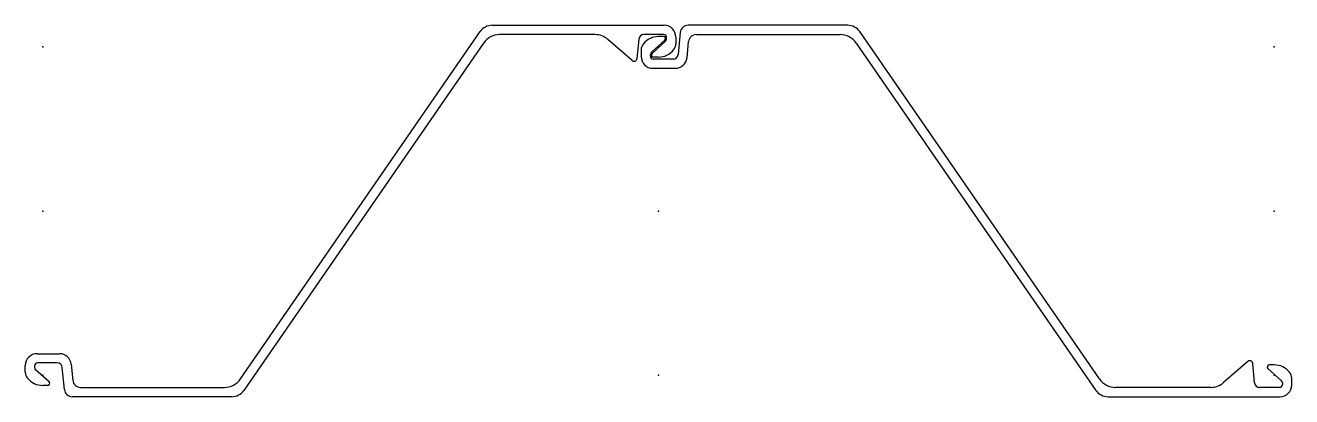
# Model space of a CAD drawing. Extents: x -18 to 1278, y -190 to 190.
import ezdxf

# ---------------------------------------------------------------- set-up
doc = ezdxf.new("R2010")
doc.units = 0
doc.header["$MEASUREMENT"] = 0
doc.layers.get('0').update_dxf_attribs({"color": 5, "linetype": 'CONTINUOUS'})

msp = doc.modelspace()

# ---------------------------------------------------------------- linework, layer by layer
at = {"linetype": 'Continuous'}
for p, q in [((202.3725, -171.85686), (447.52814, 183.51764)), ((459.87518, 190), (635.75, 190)), ((652.23962, 182.79604), (649.96027, 160.00249)), ((823.52478, 190), (660.19989, 190)), ((1081.02747, -171.85686), (835.87189, 183.51764)), ((451.0275, 171.85686), (205.87187, -183.51764)), ((564.98157, 180.5), (467.49026, 180.5)), ((602.9212, 153.94043), (578.13019, 175.57028)), ((609.88947, 175.99785), (607.8786, 155.90227)), ((635.25, 180.5), (614.86462, 180.5)), ((636.5448, 174.78687), (622.74298, 162.36378)), ((623.4552, 161.21313), (637.25702, 173.63622)), ((635.11981, 178.5), (629.99939, 178.5)), ((638.25, 175.86598), (638.25, 177.5)), ((647.75, 178), (647.75, 171.17961)), ((659.19061, 156.80595), (660.8396, 173.29604)), ((668.79993, 180.5), (815.90973, 180.5)), ((832.3725, 171.85686), (1077.52808, -183.51764)), ((612.25, 164.82039), (612.25, 158)), ((621.75, 158.5), (621.75, 160.13402)), ((644.98505, 155.5), (624.75, 155.5)), ((630.00061, 157.5), (624.88019, 157.5)), ((624.25, 146), (647.25012, 146)), ((-5.75, -146), (17.25015, -146)), ((1232.92126, -153.94043), (1208.13013, -175.57028)), ((-17.75, -164.82039), (-17.75, -158)), ((-8.25, -158.5), (-8.25, -160.13402)), ((6.54478, -174.78687), (-7.25702, -162.36378)), ((14.98506, -155.5), (-5.25, -155.5)), ((22.2396, -182.79604), (19.96025, -160.00249)), ((29.1906, -156.80595), (30.8396, -173.29604)), ((1239.88953, -175.99785), (1237.87866, -155.90227)), ((1253.4552, -161.21313), (1267.25708, -173.63622)), ((1260.00061, -157.5), (1254.88025, -157.5)), ((5.11979, -178.5), (-0.00063, -178.5)), ((38.7999, -180.5), (185.90974, -180.5)), ((1194.98157, -180.5), (1097.49023, -180.5)), ((1265.25, -180.5), (1244.86462, -180.5)), ((1268.25, -175.86598), (1268.25, -177.5)), ((1277.75, -178), (1277.75, -171.17961)), ((193.52481, -190), (30.1999, -190)), ((1089.87524, -190), (1265.75, -190))]:
    msp.add_line(p, q, dxfattribs=at)
for centre, radius, start, end in [((459.87518, 175), 15, 90, 145.40005), ((635.75, 178), 12, 0, 90), ((660.19989, 182), 8, 90, 174.28934), ((823.52478, 175), 15, 34.59981, 90), ((467.49026, 160.5), 20, 90, 145.40011), ((564.98157, 160.5), 20, 48.89573, 90), ((614.86462, 175.5), 5, 90, 174.28561), ((622.25, 164.82039), 10, 140.80504, 180), ((629.99939, 158.5), 20, 90, 140.80221), ((635.11981, 176.37), 2.13, 311.99063, 90), ((635.25, 177.5), 3, 0, 90), ((635.25, 175.86598), 3, 311.99046, 0), ((637.75, 171.17961), 10, 320.80504, 0), ((668.79993, 172.5), 8, 90, 174.28939), ((815.90973, 160.5), 20, 34.59989, 90), ((604.89349, 156.20097), 3, 228.8958, 354.2857), ((624.25, 158), 12, 180, 270), ((624.75, 160.13402), 3, 131.99046, 180), ((624.75, 158.5), 3, 180, 270), ((624.88019, 159.63), 2.13, 131.99063, 270), ((630.00061, 177.5), 20, 270, 320.80221), ((644.98505, 160.5), 5, 270, 354.28951), ((647.25012, 158), 12, 270, 354.28942), ((-5.75, -158), 12, 90, 180), ((17.25015, -158), 12, 5.7106, 90), ((1234.89355, -156.20097), 3, 5.7143, 131.1042), ((-7.75, -164.82039), 10, 180, 219.19496), ((-5.25, -158.5), 3, 90, 180), ((-5.25, -160.13402), 3, 180, 228.00946), ((14.98506, -160.5), 5, 5.71053, 90), ((1254.88025, -159.63), 2.13, 90, 228.00815), ((1260.00061, -177.5), 20, 39.19779, 90), ((1267.75, -171.17961), 10, 0, 39.19496), ((-0.00063, -158.5), 20, 219.19783, 270), ((5.11979, -176.37), 2.13, 270, 48.00938), ((38.7999, -172.5), 8, 185.71064, 270), ((185.90974, -160.5), 20, 270, 325.40008), ((1097.49023, -160.5), 20, 214.59989, 270), ((1194.98157, -160.5), 20, 270, 311.10413), ((1244.86462, -175.5), 5, 185.71446, 270), ((1265.25, -177.5), 3, 270, 0), ((1265.75, -178), 12, 270, 0), ((1265.25, -175.86598), 3, 0, 48.00867), ((30.1999, -182), 8, 185.71064, 270), ((193.52481, -175), 15, 270, 325.40009), ((1089.87524, -175), 15, 214.59968, 270)]:
    msp.add_arc(centre, radius, start, end, dxfattribs=at)
for p in [(0, 168), (0, 168), (630, 168), (1260, 168), (1260, 168), (0, 0), (630, 0), (630, 0), (1260, 0), (0, -168), (630, -168), (630, -168), (630, -168), (1260, -168)]:
    msp.add_point(p, dxfattribs=at)

doc.saveas('drawing.dxf')
